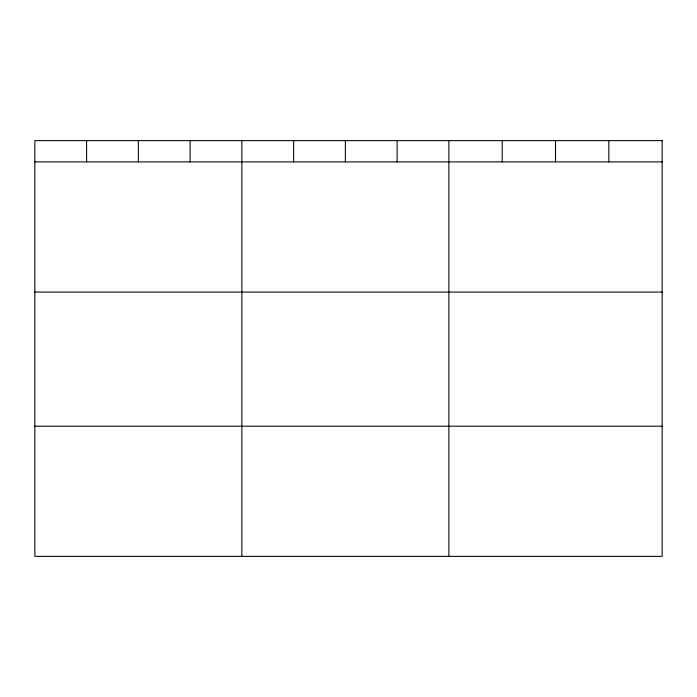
<?xml version="1.0" encoding="UTF-8"?>
<svg xmlns="http://www.w3.org/2000/svg" width="697" height="697" viewBox="0 0 697 697"><rect width="100%" height="100%" fill="white"/><g stroke="black" fill="none" stroke-linecap="round" stroke-linejoin="round"><path stroke-width="1.05" d="M34.85 161.896L662.15 161.896M34.85 292.078L662.15 292.078M34.85 426.198L662.15 426.198M608.829 140.628L608.829 161.896M555.509 140.628L555.509 161.896M502.188 140.628L502.188 161.896M448.868 140.628L448.868 556.372M397.116 140.628L397.116 161.896M345.363 140.628L345.363 161.896M293.611 140.628L293.611 161.896M241.859 140.628L241.859 556.372M190.107 140.628L190.107 161.896M138.355 140.628L138.355 161.896M86.602 140.628L86.602 161.896M662.15 140.628L34.85 140.628L34.85 556.372L662.15 556.372L662.15 140.628"/></g></svg>
